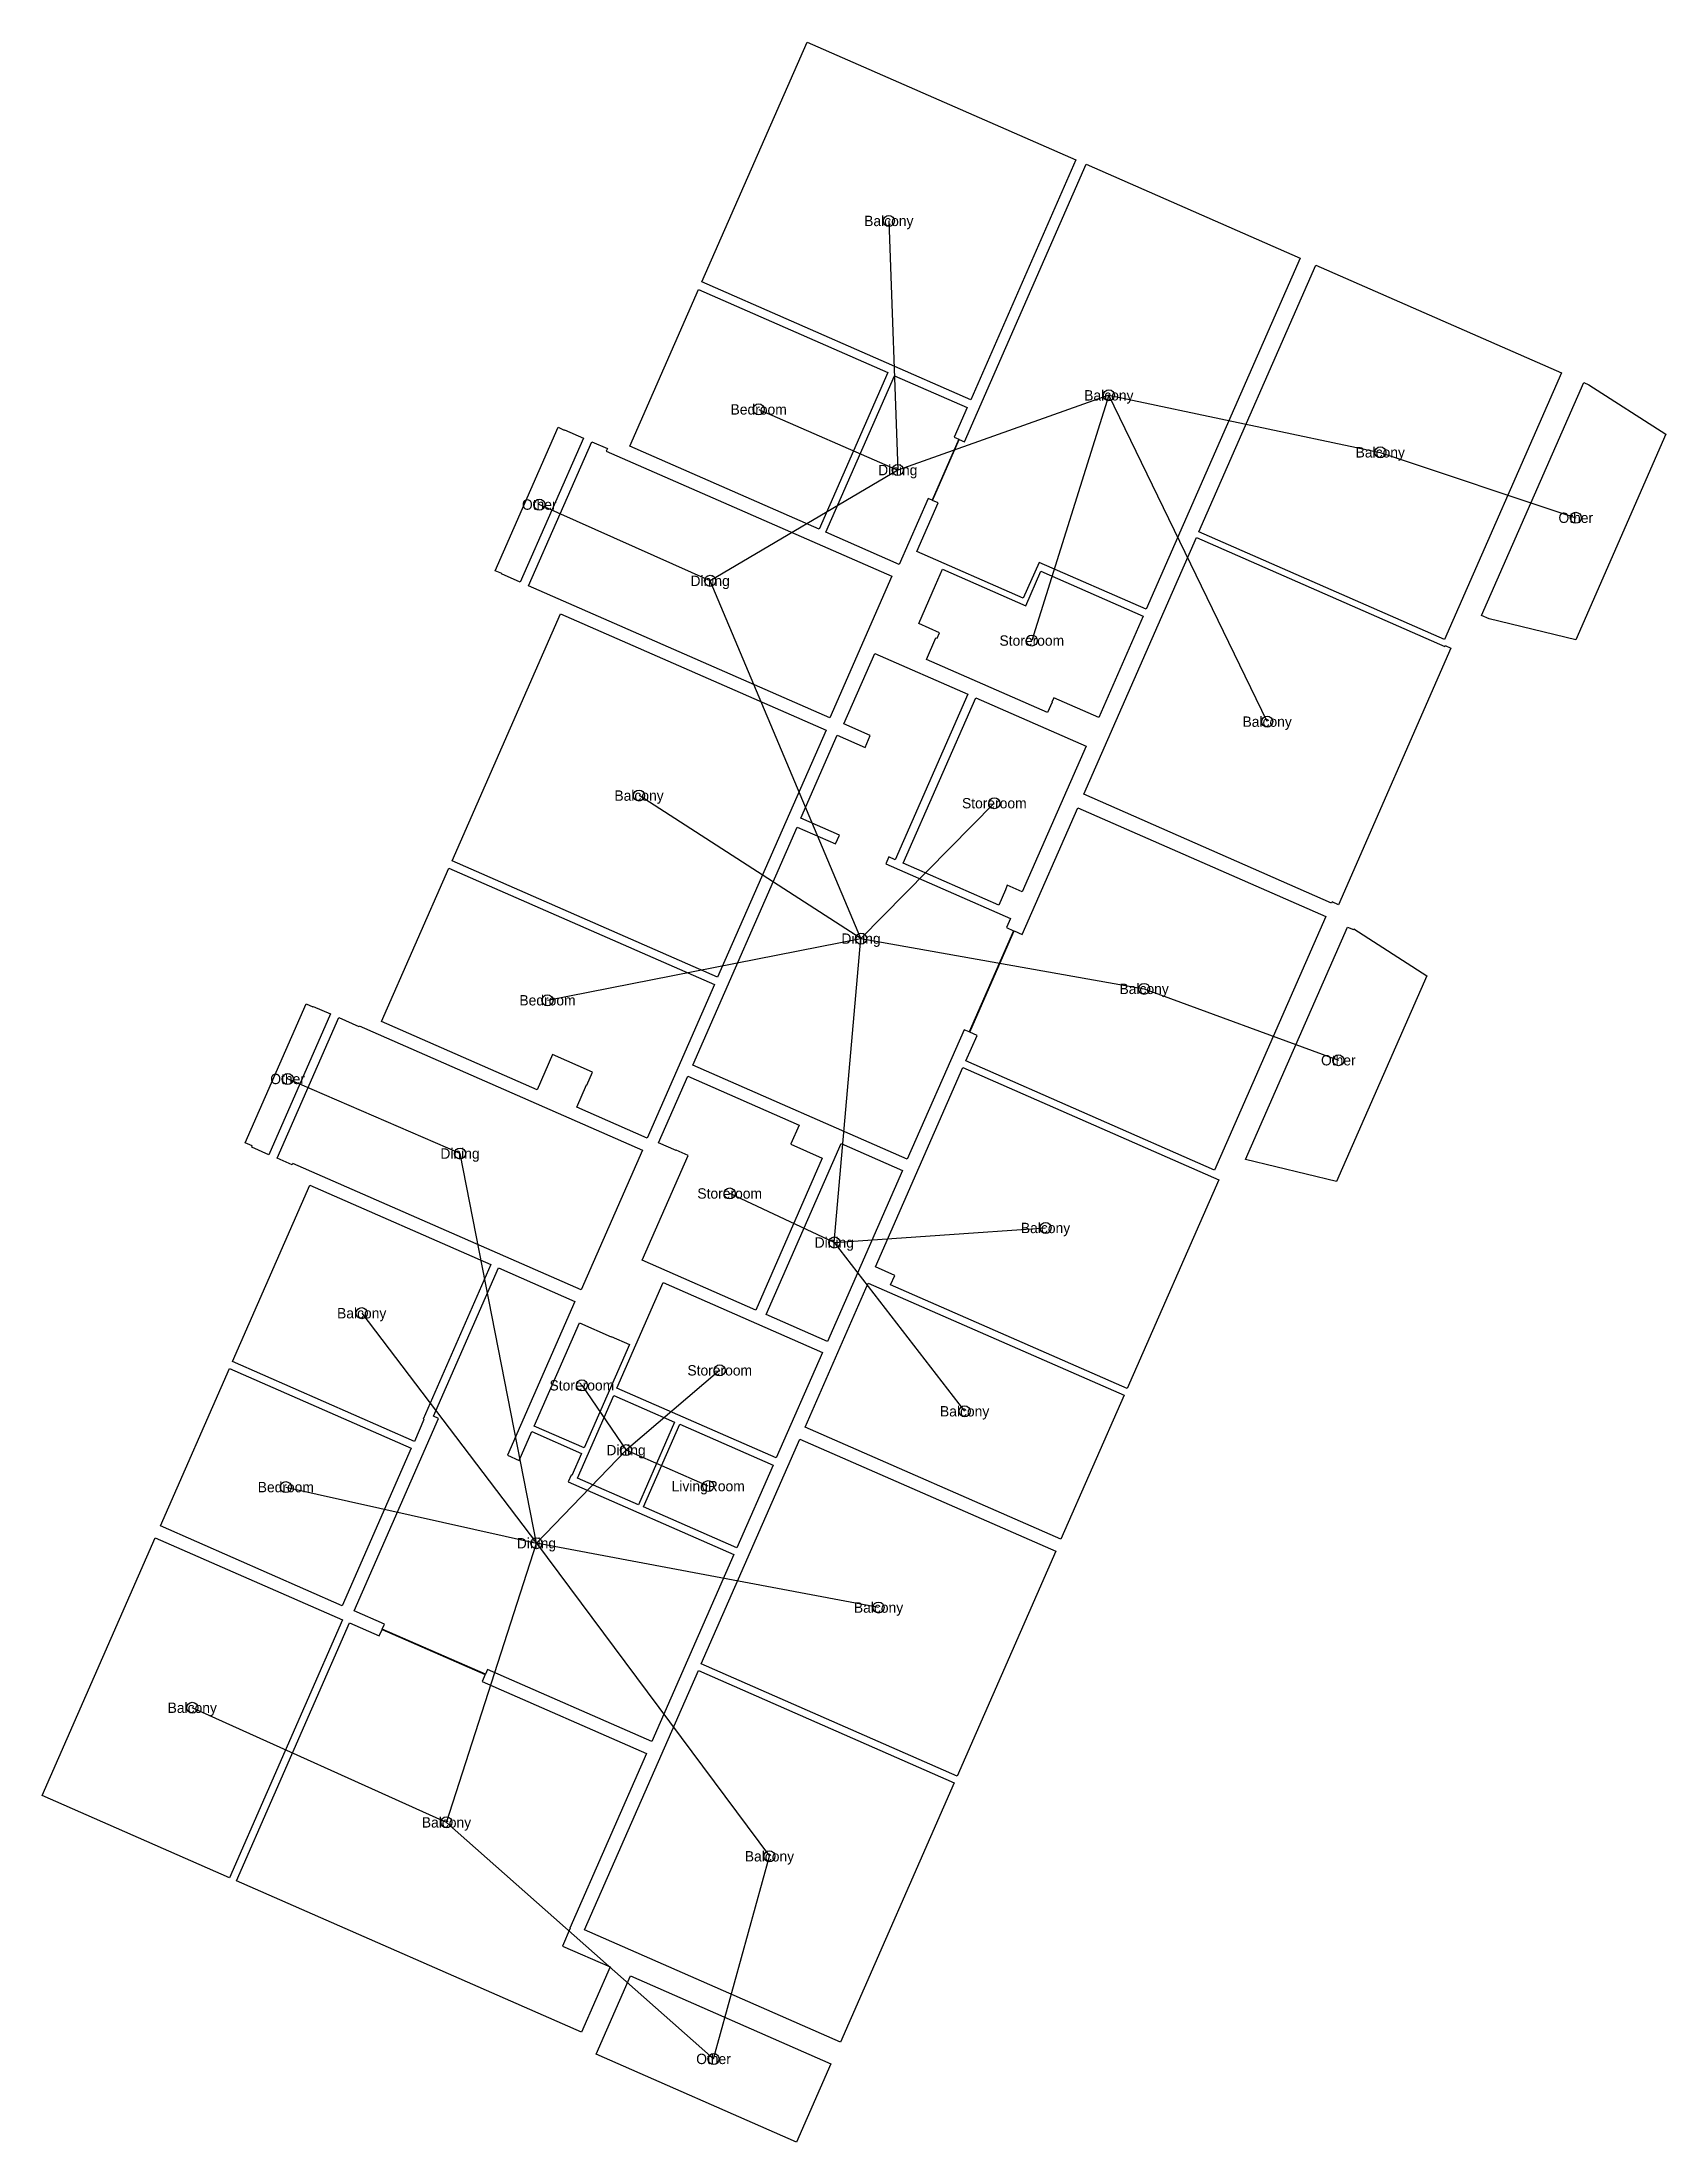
# Model space of a CAD drawing. Header units: metres. Extents: x -11.2 to 12.3, y -15.5 to 15.
import ezdxf
from ezdxf.enums import TextEntityAlignment as Align

# ---------------------------------------------------------------- set-up
doc = ezdxf.new("R2010")
doc.units = ezdxf.units.M
for name, color, linetype in [('Balcony', 140, 'Continuous'), ('Bedroom', 50, 'Continuous'), ('Dining', 210, 'Continuous'), ('Graph_edges_door', 150, 'Continuous'), ('Graph_edges_entrance', 10, 'Continuous'), ('Graph_nodes', 5, 'Continuous'), ('Labels', 7, 'Continuous'), ('LivingRoom', 150, 'Continuous'), ('Other', 255, 'Continuous'), ('Storeroom', 8, 'Continuous')]:
    doc.layers.add(name, color=color, linetype=linetype)

msp = doc.modelspace()

# ---------------------------------------------------------------- linework, layer by layer
at = {"layer": 'Balcony'}
for points in [[(-0.164, 14.96), (3.731, 13.253), (2.207, 9.776), (-1.688, 11.484), (-0.164, 14.96)], [(2.969, 6.9), (1.428, 7.576), (1.738, 8.283), (1.655, 8.319), (2.042, 9.202), (2.117, 9.169), (3.879, 13.188), (6.98, 11.828), (4.749, 6.741), (3.198, 7.421), (2.969, 6.9)], [(10.766, 10.168), (9.07, 6.301), (5.511, 7.861), (7.207, 11.728), (10.766, 10.168)], [(3.844, 4.06), (5.476, 7.781), (9.076, 6.202), (9.081, 6.214), (9.162, 6.178), (7.532, 2.461), (7.442, 2.501), (7.435, 2.485), (3.844, 4.06)], [(-3.736, 6.675), (0.112, 4.988), (-1.458, 1.409), (-5.305, 3.096), (-3.736, 6.675)], [(2.835, 2.081), (2.954, 2.029), (3.758, 3.865), (7.349, 2.29), (5.738, -1.384), (2.136, 0.196), (2.299, 0.567), (2.192, 0.614), (2.835, 2.081)], [(5.799, -1.525), (4.472, -4.551), (1.047, -3.049), (1.107, -2.911), (0.827, -2.788), (2.093, 0.1), (5.799, -1.525)], [(-4.742, -2.754), (-5.724, -4.992), (-5.712, -4.997), (-5.851, -5.315), (-8.487, -4.16), (-7.366, -1.603), (-4.742, -2.754)], [(0.724, -3.023), (4.429, -4.648), (3.514, -6.734), (-0.191, -5.11), (0.724, -3.023)], [(-0.266, -5.281), (3.439, -6.906), (2.01, -10.165), (-1.695, -8.54), (-0.266, -5.281)], [(-6.891, -7.902), (-8.53, -11.639), (-11.244, -10.448), (-9.606, -6.712), (-6.891, -7.902)], [(-3.015, -12.929), (-3.429, -13.875), (-8.429, -11.683), (-6.791, -7.946), (-6.361, -8.135), (-6.319, -8.04), (-4.825, -8.695), (-4.868, -8.794), (-2.487, -9.838), (-3.597, -12.368), (-3.593, -12.37), (-3.706, -12.627), (-3.015, -12.929)], [(-3.385, -12.393), (-1.737, -8.637), (1.968, -10.262), (0.321, -14.018), (-3.385, -12.393)]]:
    msp.add_lwpolyline(points, close=True, dxfattribs=at)
at = {"layer": 'Bedroom'}
for points in [[(-1.737, 11.372), (1.005, 10.17), (0.01, 7.901), (-2.732, 9.104), (-1.737, 11.372)], [(-3.354, -0.152), (-3.272, 0.035), (-3.85, 0.289), (-4.074, -0.22), (-6.326, 0.767), (-5.351, 2.992), (-1.503, 1.305), (-2.479, -0.92), (-3.5, -0.472), (-3.358, -0.15), (-3.354, -0.152)], [(-9.53, -6.54), (-8.531, -4.26), (-5.895, -5.416), (-6.895, -7.696), (-9.53, -6.54)]]:
    msp.add_lwpolyline(points, close=True, dxfattribs=at)
at = {"layer": 'Dining'}
for points in [[(2.036, 9.204), (1.649, 8.322), (1.59, 8.348), (1.171, 7.392), (0.111, 7.857), (1.105, 10.125), (2.157, 9.664), (1.969, 9.234), (2.036, 9.204)], [(-3.282, 9.169), (-3.055, 9.069), (-3.071, 9.034), (1.067, 7.219), (0.167, 5.168), (-4.197, 7.082), (-3.282, 9.169)], [(-1.82, 0.138), (-0.308, 3.586), (0.249, 3.342), (0.305, 3.47), (-0.252, 3.714), (0.275, 4.916), (0.678, 4.74), (0.753, 4.911), (0.37, 5.079), (0.818, 6.1), (2.166, 5.509), (1.115, 3.11), (1.02, 3.152), (0.976, 3.051), (2.784, 2.259), (2.727, 2.128), (2.829, 2.083), (2.186, 0.617), (2.111, 0.649), (1.289, -1.226), (-1.82, 0.138)], [(-7.621, -1.31), (-7.84, -1.214), (-6.946, 0.825), (-6.654, 0.697), (-6.65, 0.705), (-2.546, -1.095), (-3.435, -3.122), (-7.612, -1.291), (-7.621, -1.31)], [(1.217, -1.389), (0.131, -3.867), (-0.756, -3.478), (0.331, -1.001), (1.217, -1.389)], [(-4.793, -8.622), (-4.822, -8.689), (-6.316, -8.034), (-6.285, -7.963), (-6.723, -7.771), (-5.501, -4.984), (-5.576, -4.951), (-4.634, -2.801), (-3.526, -3.287), (-4.504, -5.517), (-4.333, -5.593), (-4.149, -5.174), (-3.429, -5.49), (-3.57, -5.812), (-3.582, -5.807), (-3.624, -5.903), (-1.224, -6.956), (-2.412, -9.666), (-4.793, -8.622)], [(-2.606, -6.234), (-3.489, -5.847), (-2.964, -4.649), (-2.081, -5.036), (-2.606, -6.234)]]:
    msp.add_lwpolyline(points, close=True, dxfattribs=at)
at = {"layer": 'Graph_edges_door'}
for p, q in [((1.021, 12.368), (1.151, 8.758)), ((4.208, 9.841), (1.151, 8.758)), ((4.208, 9.841), (3.092, 6.288)), ((6.501, 5.113), (4.208, 9.841)), ((4.208, 9.841), (8.139, 9.015)), ((-0.864, 9.637), (1.151, 8.758)), ((8.139, 9.015), (10.971, 8.067)), ((0.618, 1.969), (-2.597, 4.042)), ((0.618, 1.969), (2.549, 3.931)), ((-3.923, 1.076), (0.618, 1.969)), ((0.231, -2.434), (0.618, 1.969)), ((0.618, 1.969), (4.719, 1.241)), ((4.719, 1.241), (7.532, 0.207)), ((0.231, -2.434), (-1.284, -1.723)), ((0.231, -2.434), (3.291, -2.223)), ((0.231, -2.434), (2.119, -4.879)), ((-6.614, -3.458), (-4.083, -6.791)), ((-3.425, -4.503), (-2.785, -5.442)), ((-1.428, -4.286), (-2.785, -5.442)), ((-2.785, -5.442), (-4.083, -6.791)), ((-1.595, -5.964), (-2.785, -5.442)), ((-7.713, -5.978), (-4.083, -6.791)), ((-5.386, -10.836), (-4.083, -6.791)), ((0.872, -7.723), (-4.083, -6.791)), ((-4.083, -6.791), (-0.708, -11.327)), ((-5.386, -10.836), (-9.068, -9.175)), ((-5.386, -10.836), (-1.518, -14.263)), ((-1.518, -14.263), (-0.708, -11.327))]:
    msp.add_line(p, q, dxfattribs=at)
at = {"layer": 'Graph_edges_entrance'}
for p, q in [((1.151, 8.758), (-1.567, 7.153)), ((-1.567, 7.153), (-4.042, 8.258)), ((0.618, 1.969), (-1.567, 7.153)), ((-5.19, -1.145), (-7.687, -0.064)), ((-4.083, -6.791), (-5.19, -1.145))]:
    msp.add_line(p, q, dxfattribs=at)
at = {"layer": 'Graph_nodes'}
for centre in [(1.021, 12.368), (4.208, 9.841), (-0.864, 9.637), (1.151, 8.758), (8.139, 9.015), (-4.042, 8.258), (10.971, 8.067), (-1.567, 7.153), (3.092, 6.288), (6.501, 5.113), (-2.597, 4.042), (2.549, 3.931), (0.618, 1.969), (4.719, 1.241), (-3.923, 1.076), (-7.687, -0.064), (7.532, 0.207), (-5.19, -1.145), (-1.284, -1.723), (0.231, -2.434), (3.291, -2.223), (-6.614, -3.458), (-1.428, -4.286), (-3.425, -4.503), (2.119, -4.879), (-2.785, -5.442), (-7.713, -5.978), (-1.595, -5.964), (-4.083, -6.791), (0.872, -7.723), (-9.068, -9.175), (-5.386, -10.836), (-0.708, -11.327), (-1.518, -14.263)]:
    msp.add_circle(centre, 0.08, dxfattribs=at)
at = {"layer": 'LivingRoom'}
msp.add_lwpolyline([(-2.008, -5.068), (-0.656, -5.661), (-1.181, -6.859), (-2.534, -6.266), (-2.008, -5.068)], close=True, dxfattribs=at)
at = {"layer": 'Other'}
for points in [[(11.087, 10.027), (11.161, 9.994), (12.277, 9.279), (10.97, 6.296), (9.717, 6.601), (9.606, 6.649), (11.087, 10.027)], [(-4.588, 7.254), (-4.586, 7.258), (-4.681, 7.299), (-3.77, 9.378), (-3.679, 9.338), (-3.677, 9.342), (-3.402, 9.221), (-4.317, 7.135), (-4.588, 7.254)], [(6.189, -1.231), (7.666, 2.137), (7.752, 2.099), (7.757, 2.109), (8.813, 1.431), (7.505, -1.551), (6.189, -1.231)], [(-7.32, 0.98), (-7.317, 0.988), (-7.066, 0.878), (-7.96, -1.162), (-8.207, -1.053), (-8.198, -1.034), (-8.301, -0.989), (-7.419, 1.023), (-7.32, 0.98)], [(-3.219, -14.194), (-2.721, -13.058), (0.183, -14.332), (-0.315, -15.467), (-3.219, -14.194)]]:
    msp.add_lwpolyline(points, close=True, dxfattribs=at)
at = {"layer": 'Storeroom'}
for points in [[(3.386, 5.393), (3.321, 5.245), (1.566, 6.014), (1.704, 6.328), (1.72, 6.321), (1.755, 6.402), (1.455, 6.533), (1.699, 7.09), (1.695, 7.092), (1.797, 7.323), (3.005, 6.793), (3.223, 7.291), (4.705, 6.641), (4.062, 5.174), (3.411, 5.459), (3.382, 5.394), (3.386, 5.393)], [(2.713, 2.676), (2.615, 2.453), (1.227, 3.061), (2.279, 5.46), (3.88, 4.757), (2.954, 2.647), (2.737, 2.742), (2.709, 2.677), (2.713, 2.676)], [(-2.06, -1.103), (-2.315, -0.992), (-1.892, -0.026), (-0.279, -0.733), (-0.397, -1.002), (-0.393, -1.004), (-0.396, -1.011), (0.058, -1.211), (-0.907, -3.412), (-2.552, -2.69), (-1.885, -1.171), (-2.057, -1.095), (-2.06, -1.103)], [(-2.247, -3.015), (0.061, -4.027), (-0.61, -5.556), (-2.918, -4.545), (-2.247, -3.015)], [(-3.001, -3.8), (-2.999, -3.796), (-2.736, -3.911), (-3.393, -5.409), (-4.114, -5.093), (-3.459, -3.599), (-3.001, -3.8)]]:
    msp.add_lwpolyline(points, close=True, dxfattribs=at)

# ---------------------------------------------------------------- texts
at = {"layer": 'Labels'}
for s, p in [('Balcony', (1.021, 12.368)), ('Balcony', (4.208, 9.841)), ('Bedroom', (-0.864, 9.637)), ('Dining', (1.151, 8.758)), ('Balcony', (8.139, 9.015)), ('Other', (-4.042, 8.258)), ('Other', (10.971, 8.067)), ('Dining', (-1.567, 7.153)), ('Storeroom', (3.092, 6.288)), ('Balcony', (6.501, 5.113)), ('Balcony', (-2.597, 4.042)), ('Storeroom', (2.549, 3.931)), ('Dining', (0.618, 1.969)), ('Balcony', (4.719, 1.241)), ('Bedroom', (-3.923, 1.076)), ('Other', (-7.687, -0.064)), ('Other', (7.532, 0.207)), ('Dining', (-5.19, -1.145)), ('Storeroom', (-1.284, -1.723)), ('Dining', (0.231, -2.434)), ('Balcony', (3.291, -2.223)), ('Balcony', (-6.614, -3.458)), ('Storeroom', (-1.428, -4.286)), ('Storeroom', (-3.425, -4.503)), ('Balcony', (2.119, -4.879)), ('Dining', (-2.785, -5.442)), ('Bedroom', (-7.713, -5.978)), ('LivingRoom', (-1.595, -5.964)), ('Dining', (-4.083, -6.791)), ('Balcony', (0.872, -7.723)), ('Balcony', (-9.068, -9.175)), ('Balcony', (-5.386, -10.836)), ('Balcony', (-0.708, -11.327)), ('Other', (-1.518, -14.263))]:
    msp.add_text(s, height=0.15, dxfattribs=at).set_placement(p, align=Align.MIDDLE_CENTER)

doc.saveas('drawing.dxf')
